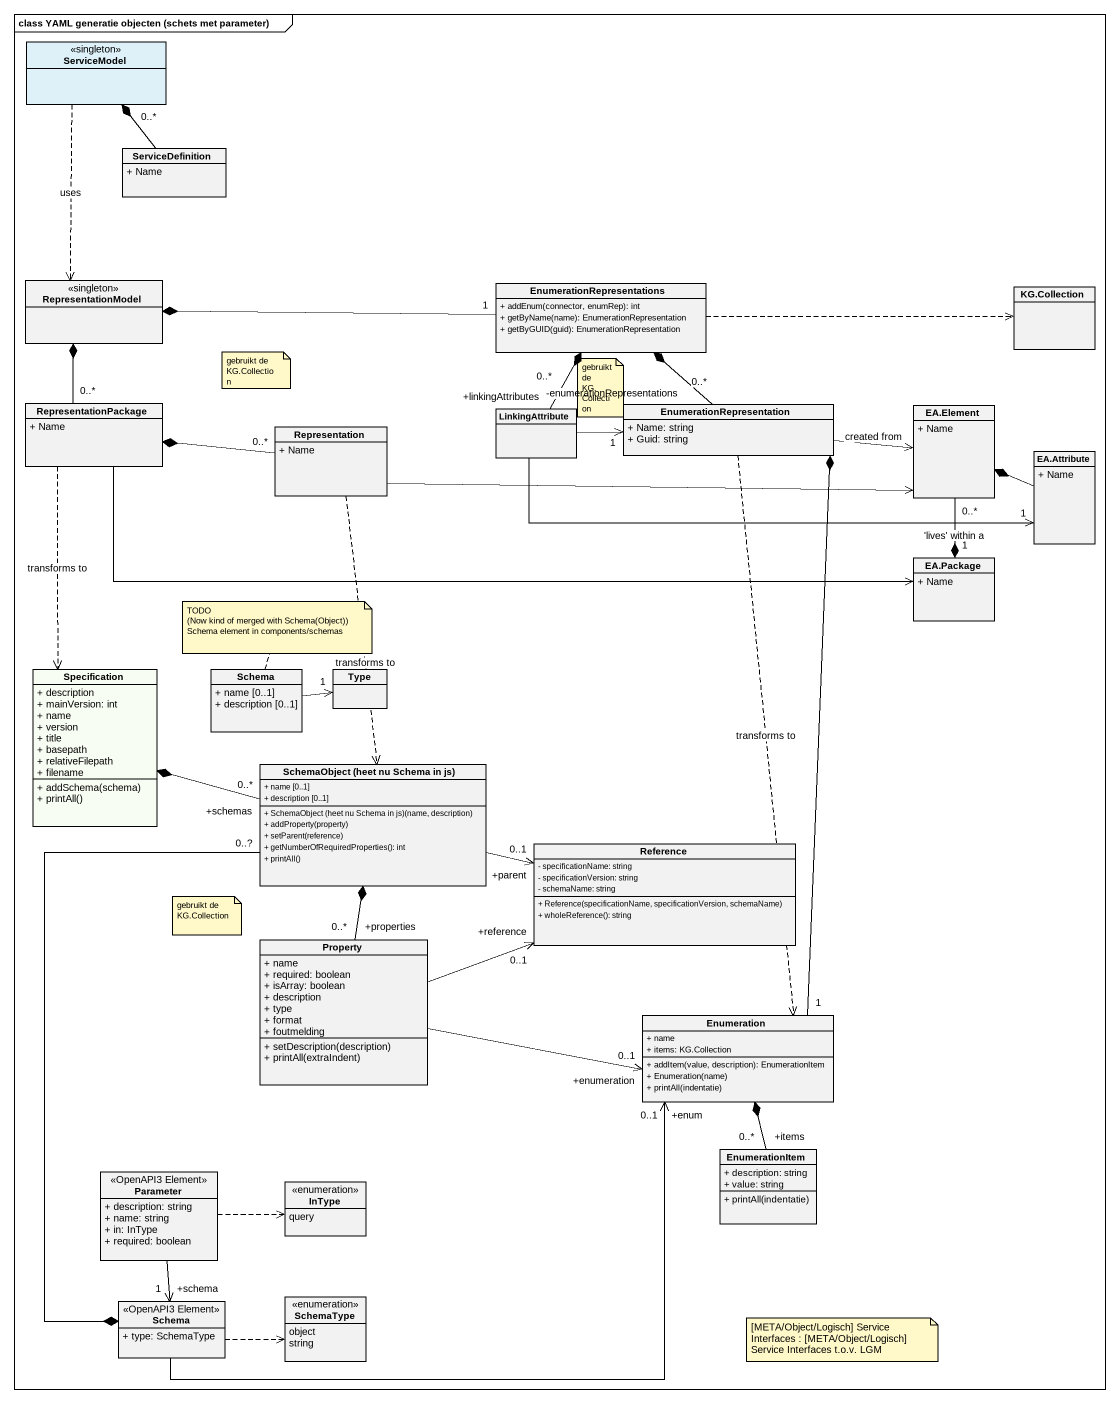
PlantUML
@startuml
mainframe class YAML generatie objecten (schets met parameter)
hide circle
hide empty members
skinparam classAttributeIconSize 0
class ServiceModel <<singleton>> #DEF1F9
class ServiceDefinition {
  + Name
}
class RepresentationModel <<singleton>>
class EnumerationRepresentations {
  + addEnum(connector, enumRep): int
  + getByName(name): EnumerationRepresentation
  + getByGUID(guid): EnumerationRepresentation
}
class "KG.Collection" as KG_Collection
class RepresentationPackage {
  + Name
}
class Representation {
  + Name
}
class LinkingAttribute
class EnumerationRepresentation {
  + Name: string
  + Guid: string
}
class "EA.Element" as EA_Element {
  + Name
}
class "EA.Attribute" as EA_Attribute {
  + Name
}
class "EA.Package" as EA_Package {
  + Name
}
class Specification #F8FDF3 {
  + description
  + mainVersion: int
  + name
  + version
  + title
  + basepath
  + relativeFilepath
  + filename
  + addSchema(schema)
  + printAll()
}
class Schema {
  + name [0..1]
  + description [0..1]
}
class Type
class "SchemaObject (heet nu Schema in js)" as SchemaObject_heet_nu_Schema {
  + name [0..1]
  + description [0..1]
  + SchemaObject (heet nu Schema in js)(name, description)
  + addProperty(property)
  + setParent(reference)
  + getNumberOfRequiredProperties(): int
  + printAll()
}
class Reference {
  - specificationName: string
  - specificationVersion: string
  - schemaName: string
  + Reference(specificationName, specificationVersion, schemaName)
  + wholeReference(): string
}
class Property {
  + name
  + required: boolean
  + isArray: boolean
  + description
  + type
  + format
  + foutmelding
  + setDescription(description)
  + printAll(extraIndent)
}
class Enumeration {
  + name
  + items: KG.Collection
  + addItem(value, description): EnumerationItem
  + Enumeration(name)
  + printAll(indentatie)
}
class EnumerationItem {
  + description: string
  + value: string
  + printAll(indentatie)
}
class Parameter <<OpenAPI3 Element>> {
  + description: string
  + name: string
  + in: InType
  + required: boolean
}
enum InType {
  query
}
class "Schema" as Schema_2 <<OpenAPI3 Element>> {
  + type: SchemaType
}
enum SchemaType {
  object
  string
}
ServiceModel ..> RepresentationModel : uses
ServiceDefinition -up-* "0..*" ServiceModel
EnumerationRepresentations "1" -left-* RepresentationModel
EnumerationRepresentations .right.> KG_Collection
RepresentationPackage "0..*" -up-* RepresentationModel
RepresentationPackage -right-> EA_Package
RepresentationPackage ..> Specification : transforms to
Representation "0..*" -left-* RepresentationPackage
Representation -right-> EA_Element
Representation ..> SchemaObject_heet_nu_Schema : transforms to
LinkingAttribute "+linkingAttributes\n0..*" -up-* EnumerationRepresentations
LinkingAttribute -right-> "1" EnumerationRepresentation
LinkingAttribute -right-> "1" EA_Attribute
EnumerationRepresentation "-enumerationRepresentations\n0..*" -up-* EnumerationRepresentations
EnumerationRepresentation -right-> EA_Element : created from
EnumerationRepresentation ..> Enumeration : transforms to
EA_Element "0..*" --* "1" EA_Package : 'lives' within a
EA_Attribute -left-* EA_Element
Schema -right-> "1" Type
SchemaObject_heet_nu_Schema "+schemas\n0..*" -left-* Specification
SchemaObject_heet_nu_Schema -right-> "+parent\n0..1" Reference
SchemaObject_heet_nu_Schema "0..?" --* Schema_2
Property "+properties\n0..*" -up-* SchemaObject_heet_nu_Schema
Property -right-> "+reference\n0..1" Reference
Property -right-> "+enumeration\n0..1" Enumeration
Enumeration "1" -up-* EnumerationRepresentation
EnumerationItem "+items\n0..*" -up-* Enumeration
Parameter .right.> InType
Parameter --> "+schema\n1" Schema_2
Schema_2 -right-> "+enum\n0..1" Enumeration
Schema_2 .right.> SchemaType
note as N1
  gebruikt de KG.Collection
end note
note as N2
  gebruikt de KG.Collection
end note
note top of Schema
  TODO
  (Now kind of merged with Schema(Object))
  Schema element in components/schemas
end note
note as N4
  gebruikt de KG.Collection
end note
note as N5
  [META/Object/Logisch] Service Interfaces : [META/Object/Logisch] Service Interfaces t.o.v. LGM
end note
@enduml
